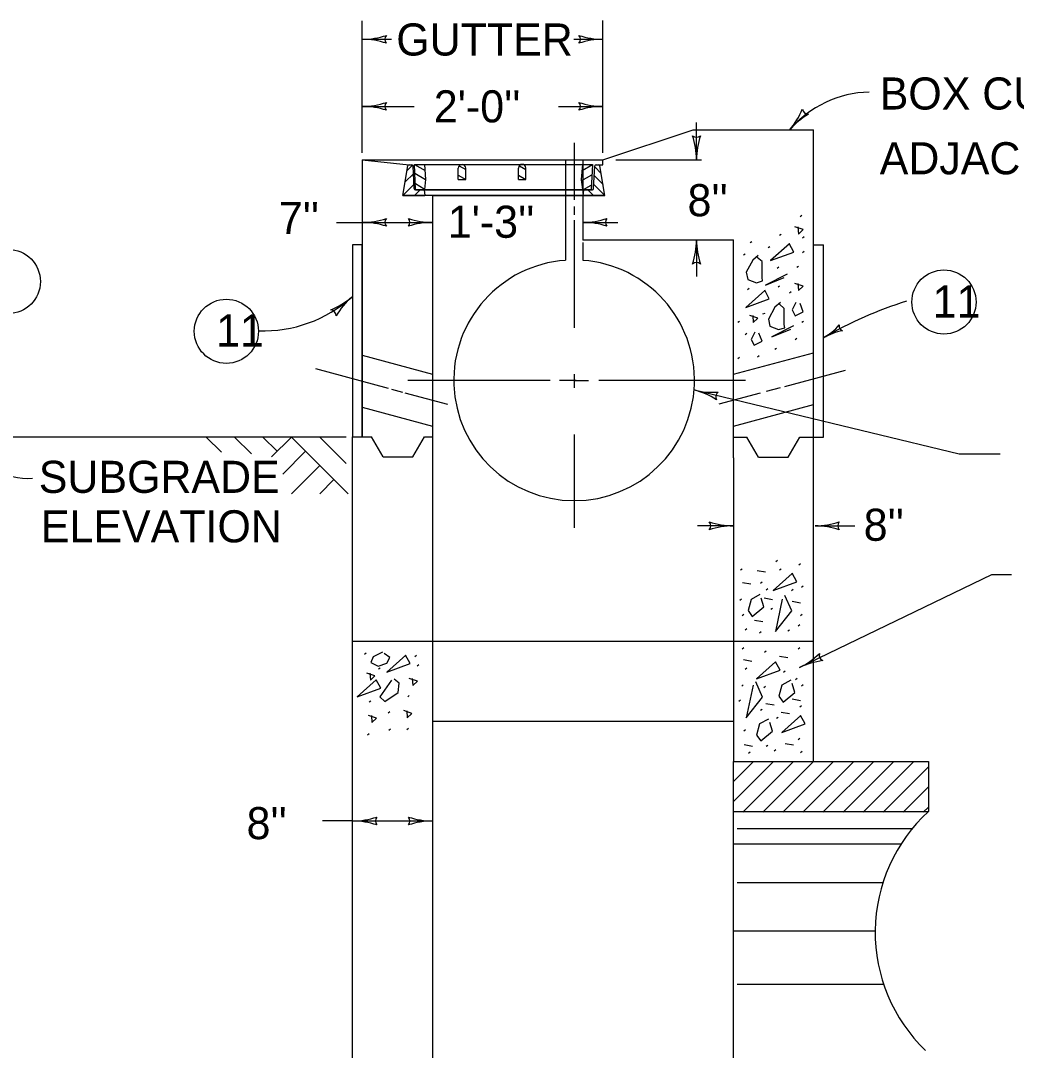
# Model space of a CAD drawing. Extents: x 997.6 to 1036.7, y 998.9 to 1022.8.
# Drawn here: x 1019.17 to 1025.38, y 1004.96 to 1011.38 of the extents above; entities that cross this region are included whole.
import ezdxf

# ---------------------------------------------------------------- set-up
doc = ezdxf.new("R2010")
doc.units = 0
for name, color, linetype in [('Level 1', 7, 'Continuous'), ('Level 2', 7, 'Continuous'), ('Level 5', 7, 'Continuous')]:
    doc.layers.add(name, color=color, linetype=linetype)

msp = doc.modelspace()

# ---------------------------------------------------------------- linework, layer by layer
at = {"layer": 'Level 1'}
for p, q in [((1021.2998, 1011.2649), (1021.4816, 1011.2649)), ((1022.6183, 1011.265), (1022.7998, 1011.265)), ((1021.2998, 1010.8472), (1021.624, 1010.8472)), ((1022.523, 1010.8472), (1022.7998, 1010.8472)), ((1023.3823, 1010.5143), (1023.3823, 1010.7466)), ((1022.7998, 1010.5143), (1023.3623, 1010.7018)), ((1023.3623, 1010.7018), (1024.1123, 1010.7018)), ((1024.1123, 1008.7434), (1024.1123, 1010.7018)), ((1022.62, 1010.6191), (1022.62, 1010.2639)), ((1021.2998, 1010.5143), (1022.7998, 1010.5143)), ((1021.2998, 1010.5143), (1021.5913, 1010.4831)), ((1021.2998, 1010.5143), (1021.2998, 1008.7871)), ((1022.5653, 1010.5143), (1022.5653, 1009.8893)), ((1022.6748, 1010.5143), (1022.6748, 1010.3042)), ((1022.7998, 1010.4831), (1022.7998, 1010.5143)), ((1021.5534, 1010.2917), (1021.5837, 1010.4765)), ((1021.5673, 1010.3758), (1021.6184, 1010.4269)), ((1021.5783, 1010.4444), (1021.6138, 1010.4801)), ((1021.5913, 1010.4831), (1021.6082, 1010.4831)), ((1021.6234, 1010.3343), (1021.616, 1010.4757)), ((1021.6244, 1010.4853), (1022.7338, 1010.4853)), ((1021.6323, 1010.329), (1021.6244, 1010.4853)), ((1021.6244, 1010.4853), (1021.6911, 1010.4468)), ((1021.6273, 1010.4303), (1021.6941, 1010.3918)), ((1021.6869, 1010.4853), (1021.6948, 1010.3915)), ((1021.8978, 1010.3912), (1021.8978, 1010.4618)), ((1021.9045, 1010.4769), (1021.9448, 1010.4537)), ((1021.9448, 1010.3912), (1021.9448, 1010.4618)), ((1022.2729, 1010.3912), (1022.2729, 1010.4621)), ((1022.279, 1010.4765), (1022.3193, 1010.4533)), ((1022.3198, 1010.3912), (1022.3198, 1010.4621)), ((1022.6713, 1010.4853), (1022.6635, 1010.3915)), ((1022.6696, 1010.4482), (1022.7338, 1010.4853)), ((1022.7338, 1010.4853), (1022.726, 1010.329)), ((1022.7415, 1010.3343), (1022.7489, 1010.4757)), ((1022.7888, 1010.4294), (1022.7486, 1010.4698)), ((1022.7568, 1010.4831), (1022.7733, 1010.4831)), ((1022.7733, 1010.4831), (1022.7998, 1010.4831)), ((1022.8113, 1010.2917), (1022.781, 1010.4765)), ((1021.6307, 1010.3659), (1021.6862, 1010.3338)), ((1021.6948, 1010.3915), (1021.6869, 1010.329)), ((1021.8978, 1010.3912), (1021.9448, 1010.3912)), ((1021.8984, 1010.4179), (1021.9448, 1010.3912)), ((1022.2729, 1010.3912), (1022.3198, 1010.3912)), ((1022.2734, 1010.4179), (1022.3198, 1010.3912)), ((1022.6635, 1010.3915), (1022.6713, 1010.329)), ((1022.6646, 1010.3828), (1022.7303, 1010.4208)), ((1022.8, 1010.3593), (1022.746, 1010.4132)), ((1021.5532, 1010.2922), (1021.6208, 1010.3598)), ((1021.6255, 1010.2918), (1021.6605, 1010.3268)), ((1021.6313, 1010.3268), (1022.7337, 1010.3268)), ((1021.6323, 1010.329), (1022.726, 1010.329)), ((1021.6863, 1010.3267), (1021.6901, 1010.2917)), ((1022.6787, 1010.3268), (1022.6748, 1010.2904)), ((1022.6781, 1010.3281), (1022.7268, 1010.3563)), ((1022.7396, 1010.2925), (1022.7057, 1010.3264)), ((1022.8113, 1010.2917), (1022.7428, 1010.3602)), ((1021.5534, 1010.2917), (1021.6901, 1010.2917)), ((1022.8113, 1010.2917), (1021.5534, 1010.2917)), ((1021.7372, 1010.2917), (1022.8113, 1010.2917)), ((1021.7373, 1010.2904), (1021.7373, 1007.5143)), ((1022.6748, 1010.2912), (1022.6748, 1010.0138)), ((1022.62, 1010.2236), (1022.62, 1010.1713)), ((1022.62, 1010.1373), (1022.62, 1009.8913)), ((1022.6748, 1010.0143), (1023.6123, 1010.0143)), ((1022.6748, 1009.9977), (1022.6748, 1009.8893)), ((1023.6123, 1008.6564), (1023.6123, 1010.0143)), ((1024.1123, 1009.9832), (1024.1733, 1009.9832)), ((1024.1733, 1008.786), (1024.1733, 1009.9832)), ((1021.2998, 1009.2957), (1021.7373, 1009.1771)), ((1021.0078, 1009.2129), (1021.4611, 1009.09)), ((1022.62, 1009.1779), (1022.62, 1009.0918)), ((1023.9326, 1009.1015), (1024.312, 1009.2023)), ((1021.4819, 1009.0843), (1021.5497, 1009.066)), ((1022.6325, 1009.1393), (1022.5291, 1009.1393)), ((1022.62, 1009.1393), (1022.7087, 1009.1393)), ((1022.7739, 1009.1394), (1023.6873, 1009.1394)), ((1023.8186, 1009.0713), (1023.9068, 1009.0947)), ((1021.566, 1009.0615), (1021.8304, 1008.9898)), ((1023.5236, 1008.9929), (1023.7813, 1009.0613)), ((1021.2998, 1008.9718), (1021.7373, 1008.8532)), ((1020.3277, 1008.7854), (1020.4217, 1008.6914)), ((1020.5043, 1008.7854), (1020.6089, 1008.6808)), ((1020.6811, 1008.7854), (1020.7695, 1008.697)), ((1020.7346, 1008.6621), (1020.8579, 1008.7854)), ((1020.8579, 1008.7854), (1021.2115, 1008.4318)), ((1021.0348, 1008.7854), (1021.1991, 1008.6212)), ((1021.2373, 1008.7868), (1021.2373, 1002.9518)), ((1021.2373, 1008.7868), (1021.3571, 1008.7868)), ((1021.4293, 1008.6618), (1021.3571, 1008.7868)), ((1021.6155, 1008.6618), (1021.6878, 1008.7868)), ((1021.6878, 1008.7868), (1021.7376, 1008.7868)), ((1022.62, 1008.8018), (1022.62, 1008.2194)), ((1023.6128, 1008.786), (1023.6964, 1008.786)), ((1023.7686, 1008.661), (1023.6964, 1008.786)), ((1023.9548, 1008.661), (1024.0271, 1008.786)), ((1024.0271, 1008.786), (1024.1123, 1008.786)), ((1024.1123, 1008.786), (1024.1733, 1008.786)), ((1020.8041, 1008.5548), (1020.9463, 1008.697)), ((1024.1123, 1008.3657), (1024.1123, 1008.7434)), ((1021.4293, 1008.6618), (1021.6155, 1008.6618)), ((1023.6123, 1008.6564), (1023.6123, 1007.0143)), ((1023.7686, 1008.661), (1023.9548, 1008.661)), ((1020.8578, 1008.4318), (1021.0347, 1008.6087)), ((1021.0347, 1008.4318), (1021.1231, 1008.5203)), ((1024.1123, 1006.7643), (1024.1123, 1008.3657)), ((1023.6123, 1008.2325), (1023.3898, 1008.2325)), ((1025.2213, 1007.9273), (1024.024, 1007.3489)), ((1025.3463, 1007.9273), (1025.2213, 1007.9273)), ((1021.2373, 1007.5143), (1024.1123, 1007.5143)), ((1021.7373, 1007.5143), (1021.7373, 1003.5143)), ((1021.7373, 1007.0143), (1023.6123, 1007.0143)), ((1023.6123, 1007.0143), (1023.6123, 1006.7643)), ((1023.6123, 1006.4518), (1023.6123, 1006.7643)), ((1023.6123, 1006.7643), (1024.3482, 1006.7643)), ((1023.6123, 1006.6393), (1023.7373, 1006.7643)), ((1023.6123, 1006.5143), (1023.8623, 1006.7643)), ((1023.6708, 1006.4478), (1023.9873, 1006.7643)), ((1023.7958, 1006.4478), (1024.1123, 1006.7643)), ((1023.9208, 1006.4478), (1024.2373, 1006.7643)), ((1024.0458, 1006.4478), (1024.3623, 1006.7643)), ((1024.1708, 1006.4478), (1024.4873, 1006.7643)), ((1024.2958, 1006.4478), (1024.6123, 1006.7643)), ((1024.3482, 1006.7643), (1024.8276, 1006.7643)), ((1024.4208, 1006.4478), (1024.7373, 1006.7643)), ((1024.5458, 1006.4478), (1024.8276, 1006.7296)), ((1024.8276, 1006.7643), (1024.8276, 1006.4518)), ((1024.6708, 1006.4478), (1024.8276, 1006.6046)), ((1023.6123, 1006.4518), (1024.3482, 1006.4518)), ((1023.6123, 1003.4518), (1023.6123, 1006.4518)), ((1024.3482, 1006.4518), (1024.8276, 1006.4518)), ((1024.7958, 1006.4478), (1024.8276, 1006.4796)), ((1024.7263, 1006.3447), (1023.6352, 1006.3447)), ((1024.3482, 1006.249), (1023.6123, 1006.249)), ((1024.657, 1006.249), (1024.3482, 1006.249)), ((1024.5434, 1006.0062), (1023.6352, 1006.0062)), ((1024.4961, 1005.706), (1023.6123, 1005.706)), ((1024.5494, 1005.3729), (1023.6352, 1005.3729))]:
    msp.add_line(p, q, dxfattribs=at)
for points in [[(1021.6858, 1010.329), (1021.687, 1010.33)], [(1024.0388, 1010.1668), (1024.0286, 1010.1591)], [(1023.911, 1010.0492), (1023.9008, 1010.0414)], [(1024.0147, 1010.0957), (1024.018, 1010.0514), (1024.0465, 1010.0789), (1023.996, 1010.096)], [(1023.7268, 1010.0032), (1023.7166, 1009.9954)], [(1023.9617, 1009.9912), (1023.8433, 1009.8858), (1023.9899, 1009.9391), (1023.9609, 1009.9926)], [(1024.0543, 1010.0338), (1024.044, 1010.0261)], [(1023.6859, 1009.9264), (1023.6757, 1009.9187)], [(1023.7677, 1009.9171), (1023.7329, 1009.8878), (1023.6929, 1009.8129), (1023.7021, 1009.7683), (1023.7563, 1009.7479), (1023.7944, 1009.7588), (1023.7918, 1009.7794), (1023.7915, 1009.8791), (1023.7613, 1009.9059)], [(1023.8394, 1009.9725), (1023.8292, 1009.9648)], [(1024.0543, 1009.9418), (1024.044, 1009.934)], [(1022.62, 1009.8893), (1022.62, 1009.4664)], [(1024.0184, 1009.8498), (1024.0082, 1009.842)], [(1023.9469, 1009.8004), (1023.8118, 1009.7335), (1023.9288, 1009.7807)], [(1023.8957, 1009.8446), (1023.8854, 1009.8368)], [(1023.9008, 1009.7269), (1023.8905, 1009.7192)], [(1024.0147, 1009.7428), (1024.018, 1009.6985), (1024.0465, 1009.726), (1023.996, 1009.7431)], [(1023.8082, 1009.6997), (1023.6898, 1009.5943), (1023.8364, 1009.6476), (1023.8074, 1009.7011)], [(1023.7115, 1009.7116), (1023.7013, 1009.7038)], [(1023.9723, 1009.6912), (1023.9621, 1009.6834)], [(1023.9058, 1009.6255), (1023.871, 1009.5962), (1023.831, 1009.5213), (1023.8402, 1009.4768), (1023.8944, 1009.4563), (1023.9325, 1009.4673), (1023.9298, 1009.4878), (1023.9296, 1009.5875), (1023.8993, 1009.6143)], [(1024.0023, 1009.6241), (1023.9785, 1009.5789), (1023.9979, 1009.5421), (1024.048, 1009.5673), (1024.0278, 1009.6185)], [(1023.7333, 1009.5433), (1023.7367, 1009.499), (1023.7652, 1009.5265), (1023.7147, 1009.5436)], [(1023.8078, 1009.5558), (1023.793, 1009.5527)], [(1023.6501, 1009.507), (1023.6398, 1009.4993)], [(1023.9878, 1009.4783), (1023.8528, 1009.4113), (1023.9697, 1009.4585)], [(1024.0491, 1009.507), (1024.0388, 1009.4993)], [(1023.6962, 1009.4303), (1023.6859, 1009.4225)], [(1023.7465, 1009.4399), (1023.7228, 1009.3948), (1023.7422, 1009.3579), (1023.7923, 1009.3832), (1023.772, 1009.4343)], [(1024.0082, 1009.3996), (1023.9979, 1009.3918)], [(1023.8803, 1009.3383), (1023.8701, 1009.3305)], [(1023.6123, 1009.1772), (1024.1123, 1009.3112)], [(1023.6501, 1009.2819), (1023.6398, 1009.2742)], [(1023.7729, 1009.2922), (1023.7627, 1009.2844)], [(1022.4708, 1009.1393), (1021.5828, 1009.1393)], [(1023.6123, 1008.8537), (1024.1123, 1008.9877)], [(1023.8879, 1008.0168), (1023.8777, 1008.009)], [(1024.0303, 1007.9954), (1024.02, 1007.9877)], [(1023.6673, 1007.9633), (1023.6571, 1007.9556)], [(1023.8128, 1007.9428), (1023.7613, 1007.9518)], [(1023.9788, 1007.9356), (1023.8603, 1007.8303), (1024.007, 1007.8835), (1023.978, 1007.9369)], [(1023.9093, 1007.9633), (1023.899, 1007.9556)], [(1023.7203, 1007.8681), (1023.6688, 1007.8772)], [(1023.7918, 1007.8815), (1023.7816, 1007.8738)], [(1023.7773, 1007.8034), (1023.7225, 1007.7736), (1023.7038, 1007.7037), (1023.7303, 1007.6673), (1023.8027, 1007.7275), (1023.7858, 1007.7824)], [(1023.8274, 1007.8388), (1023.8172, 1007.8311)], [(1023.9168, 1007.7757), (1023.8744, 1007.5738), (1023.9757, 1007.7024), (1023.9333, 1007.7982)], [(1023.984, 1007.8353), (1023.9738, 1007.8275)], [(1024.048, 1007.8566), (1024.0378, 1007.8488)], [(1023.6638, 1007.7748), (1023.6535, 1007.767)], [(1023.8555, 1007.772), (1023.804, 1007.7811)], [(1024.0299, 1007.7507), (1023.9784, 1007.7598)], [(1023.678, 1007.6787), (1023.6678, 1007.6709)], [(1023.8559, 1007.7178), (1023.8457, 1007.7101)], [(1024.0409, 1007.6787), (1024.0307, 1007.6709)], [(1023.7951, 1007.6333), (1023.7436, 1007.6423)], [(1024.0267, 1007.6147), (1024.0164, 1007.6069)], [(1023.6958, 1007.5898), (1023.6855, 1007.582)], [(1023.7848, 1007.572), (1023.7745, 1007.5643)], [(1023.9627, 1007.5827), (1023.9524, 1007.5749)], [(1023.678, 1007.4723), (1023.6678, 1007.4646)], [(1024.0267, 1007.4723), (1024.0164, 1007.4646)], [(1021.3238, 1007.439), (1021.3136, 1007.4313)], [(1021.4248, 1007.4453), (1021.3685, 1007.4148), (1021.3534, 1007.3801), (1021.3978, 1007.3577), (1021.4533, 1007.3768), (1021.4706, 1007.4108), (1021.4368, 1007.4374)], [(1021.5703, 1007.4258), (1021.4519, 1007.3204), (1021.5986, 1007.3737), (1021.5696, 1007.4272)], [(1021.6369, 1007.4243), (1021.6267, 1007.4165)], [(1023.8168, 1007.451), (1023.8065, 1007.4433)], [(1023.9516, 1007.4091), (1023.9001, 1007.4182)], [(1021.4119, 1007.346), (1021.4017, 1007.3383)], [(1021.6516, 1007.3656), (1021.6413, 1007.3578)], [(1023.7274, 1007.3877), (1023.6759, 1007.3968)], [(1023.6958, 1007.3443), (1023.6855, 1007.3365)], [(1023.8755, 1007.3841), (1023.7571, 1007.2788), (1023.9038, 1007.332), (1023.8748, 1007.3854)], [(1021.3469, 1007.3138), (1021.3503, 1007.2696), (1021.3788, 1007.2972), (1021.3283, 1007.3142)], [(1021.6114, 1007.2807), (1021.6148, 1007.2364), (1021.6433, 1007.2639), (1021.5928, 1007.281)], [(1023.9342, 1007.3264), (1023.9239, 1007.3187)], [(1024.0089, 1007.2802), (1023.9987, 1007.2724)], [(1021.3864, 1007.2721), (1021.268, 1007.1668), (1021.4147, 1007.22), (1021.3857, 1007.2735)], [(1021.482, 1007.2697), (1021.41, 1007.1671), (1021.4405, 1007.1367), (1021.5238, 1007.194), (1021.5297, 1007.251), (1021.4988, 1007.2757)], [(1023.6744, 1007.2411), (1023.6642, 1007.2333)], [(1023.7353, 1007.2383), (1023.693, 1007.0364), (1023.7943, 1007.1651), (1023.7519, 1007.2608)], [(1023.8132, 1007.2304), (1023.8029, 1007.2227)], [(1023.9695, 1007.2697), (1023.9147, 1007.2398), (1023.8959, 1007.1699), (1023.9225, 1007.1335), (1023.9948, 1007.1938), (1023.9779, 1007.2487)], [(1024.048, 1007.2411), (1024.0378, 1007.2333)], [(1021.5929, 1007.1748), (1021.5827, 1007.167)], [(1024.0299, 1007.1422), (1023.9784, 1007.1513)], [(1021.3532, 1007.1405), (1021.3429, 1007.1328)], [(1023.6566, 1007.145), (1023.6463, 1007.1373)], [(1023.7918, 1007.0881), (1023.7816, 1007.0803)], [(1023.8662, 1007.1138), (1023.8147, 1007.1228)], [(1024.0373, 1007.1094), (1024.0271, 1007.1017)], [(1021.357, 1007.0507), (1021.3603, 1007.0064), (1021.3888, 1007.0339), (1021.3383, 1007.051)], [(1021.4706, 1007.072), (1021.4603, 1007.0643)], [(1021.5772, 1007.08), (1021.5805, 1007.0358), (1021.609, 1007.0633), (1021.5585, 1007.0803)], [(1023.8308, 1007.0278), (1023.7759, 1006.9979), (1023.7572, 1006.928), (1023.7838, 1006.8916), (1023.8561, 1006.9518), (1023.8392, 1007.0068)], [(1023.8915, 1007.0383), (1023.8813, 1007.0305)], [(1023.9623, 1007.0603), (1023.9108, 1007.0694)], [(1024.0321, 1007.0496), (1023.9137, 1006.9443), (1024.0603, 1006.9975), (1024.0313, 1007.0509)], [(1021.4755, 1006.9644), (1021.4653, 1006.9567)], [(1021.588, 1006.9693), (1021.5778, 1006.9615)], [(1023.6887, 1006.9599), (1023.6784, 1006.9522)], [(1021.3434, 1006.935), (1021.3332, 1006.9273)], [(1024.0267, 1006.9066), (1024.0164, 1006.8988)], [(1023.731, 1006.8575), (1023.6795, 1006.8666)], [(1023.8274, 1006.8639), (1023.8172, 1006.8562)], [(1023.8773, 1006.8354), (1023.867, 1006.8277)], [(1023.9872, 1006.8647), (1023.9357, 1006.8738)], [(1023.7171, 1006.8212), (1023.7068, 1006.8134)], [(1024.0409, 1006.8248), (1024.0307, 1006.817)]]:
    msp.add_lwpolyline(points, dxfattribs=at)
for centre in [(1019.0941, 1009.7551), (1024.9245, 1009.6276), (1020.4529, 1009.4451)]:
    msp.add_circle(centre, 0.2, dxfattribs=at)
for centre, radius, start, end in [((1021.2998, 1011.7337), 0.4688, 269.98778, 270), ((1021.2998, 1011.7337), 0.4688, 270, 288.66878), ((1021.2998, 1010.7962), 0.4688, 71.34716, 89.99389), ((1021.478, 1011.2649), 0.0375, 138.7746, 220.89129), ((1022.6215, 1011.265), 0.0375, 318.7746, 40.89129), ((1022.7998, 1010.7963), 0.4687, 90, 108.66878), ((1022.7998, 1011.7337), 0.4687, 251.34716, 269.99389), ((1022.7998, 1010.7963), 0.4687, 89.98778, 90), ((1024.4736, 1010.266), 0.6701, 91.20523, 139.60039), ((1021.2998, 1011.3159), 0.4688, 269.98778, 270), ((1021.2998, 1011.3159), 0.4688, 270, 288.66878), ((1021.2998, 1010.3784), 0.4688, 71.34716, 89.99389), ((1021.478, 1010.8471), 0.0375, 138.7746, 220.89129), ((1022.6215, 1010.8472), 0.0375, 318.7746, 40.89129), ((1022.7998, 1010.3784), 0.4687, 90, 108.66878), ((1022.7998, 1011.3159), 0.4687, 251.34716, 269.99389), ((1022.7998, 1010.3784), 0.4687, 89.98778, 90), ((1023.6073, 1011.0054), 0.4687, 319.39871, 338.06749), ((1024.0793, 1010.8356), 0.0375, 188.1733, 270.29), ((1024.3192, 1010.3953), 0.4687, 120.74586, 139.39259), ((1023.6073, 1011.0054), 0.4687, 319.38648, 319.39871), ((1023.3823, 1010.6926), 0.0375, 228.7746, 310.89129), ((1022.9135, 1010.5143), 0.4687, 0, 18.66878), ((1023.851, 1010.5143), 0.4687, 161.34716, 179.99389), ((1022.9135, 1010.5143), 0.4687, 359.98778, 0), ((1021.5913, 1010.4752), 0.00781, 90, 170.70769), ((1021.6082, 1010.4752), 0.00781, 2.99678, 90), ((1021.9213, 1010.4618), 0.0234, 0, 180), ((1022.2963, 1010.4621), 0.0234, 0, 180), ((1022.7567, 1010.4752), 0.00781, 90, 176.99805), ((1022.7732, 1010.4752), 0.00781, 9.29828, 90), ((1021.6312, 1010.3347), 0.00781, 183.00521, 270), ((1022.7337, 1010.3347), 0.00781, 270, 356.99479), ((1022.62, 1009.1393), 0.75, 94.16931, 85.82435), ((1020.687, 1010.2656), 0.8175, 267.72858, 312.00857), ((1020.9275, 1010.0128), 0.4687, 292.18752, 310.83425), ((1021.5406, 1009.3035), 0.4687, 130.84036, 149.50914), ((1021.5406, 1009.3035), 0.4687, 130.82813, 130.84036), ((1025.4407, 1007.2322), 2.5146, 107.33154, 120.24718), ((1021.0992, 1009.5416), 0.0375, 359.61496, 81.73165), ((1023.9802, 1009.7428), 0.39, 299.80375, 318.47254), ((1024.3027, 1009.4781), 0.0312, 168.57835, 250.69504), ((1023.9802, 1009.7428), 0.39, 299.79153, 299.80375), ((1024.3678, 1009.066), 0.39, 101.15091, 119.79764), ((1023.2505, 1008.6255), 0.4688, 75.5746, 75.58682), ((1023.2505, 1008.6255), 0.4688, 56.90582, 75.5746), ((1023.484, 1009.5335), 0.4688, 255.58071, 274.22744), ((1023.5399, 1009.0351), 0.0375, 124.68331, 206.8), ((1023.434, 1008.2326), 0.0375, 318.7746, 40.89129), ((1023.6123, 1008.7012), 0.4688, 251.34716, 269.99389), ((1024.1221, 1008.7012), 0.4688, 270, 288.66878), ((1024.3003, 1008.2324), 0.0375, 138.7746, 220.89129), ((1023.6123, 1007.7638), 0.4688, 90, 108.66878), ((1023.6123, 1007.7638), 0.4688, 89.98778, 90), ((1024.1221, 1008.7012), 0.4688, 269.98778, 270), ((1024.1221, 1007.7638), 0.4688, 71.34716, 89.99389), ((1023.8201, 1007.771), 0.4688, 295.78617, 314.45495), ((1024.1845, 1007.4264), 0.0375, 164.56076, 246.67746), ((1023.8201, 1007.771), 0.4688, 295.77394, 295.78617), ((1024.2279, 1006.9268), 0.4688, 97.13333, 115.78006), ((1025.5168, 1005.6988), 1.0208, 132.473, 226.15641)]:
    msp.add_arc(centre, radius, start, end, dxfattribs=at)
at = {"layer": 'Level 2'}
for p, q in [((1023.3683, 1009.0796), (1025.0202, 1008.6808)), ((1025.0202, 1008.6808), (1025.2759, 1008.6808))]:
    msp.add_line(p, q, dxfattribs=at)
at = {"layer": 'Level 5'}
for p, q in [((1021.2998, 1010.5577), (1021.2998, 1011.3792)), ((1022.7998, 1010.5577), (1022.7998, 1011.3817)), ((1022.8793, 1010.5143), (1023.4134, 1010.5143)), ((1021.1392, 1010.124), (1021.3002, 1010.124)), ((1021.3002, 1010.124), (1021.7373, 1010.124)), ((1022.6748, 1010.124), (1022.8929, 1010.124)), ((1023.3823, 1010.0143), (1023.3823, 1009.7863)), ((1017.4284, 1008.7868), (1020.9332, 1008.7868)), ((1020.9332, 1008.7868), (1021.1996, 1008.7868)), ((1024.1221, 1008.2325), (1024.3695, 1008.2325)), ((1021.2404, 1006.3926), (1021.051, 1006.3926)), ((1021.2404, 1006.3926), (1021.7376, 1006.3926))]:
    msp.add_line(p, q, dxfattribs=at)
msp.add_lwpolyline([(1021.2388, 1009.9839), (1021.2388, 1008.7871), (1021.2998, 1008.7871), (1021.2998, 1009.9839)], close=True, dxfattribs=at)
for centre, radius, start, end in [((1021.3002, 1010.5927), 0.4688, 269.98778, 270), ((1021.3002, 1010.5927), 0.4688, 269.98778, 270), ((1021.3002, 1010.5927), 0.4688, 270, 288.66878), ((1021.3002, 1010.5927), 0.4688, 270, 288.66878), ((1021.3002, 1009.6553), 0.4688, 71.34716, 89.99389), ((1021.3002, 1009.6553), 0.4688, 71.34716, 89.99389), ((1021.4784, 1010.124), 0.0375, 138.7746, 220.89129), ((1021.4784, 1010.124), 0.0375, 138.7746, 220.89129), ((1021.559, 1010.1241), 0.0375, 318.7746, 40.89129), ((1021.7373, 1009.6553), 0.4688, 90, 108.66878), ((1021.7373, 1010.5927), 0.4688, 251.34716, 269.99389), ((1021.7373, 1009.6553), 0.4688, 89.98778, 90), ((1022.6748, 1010.5927), 0.4687, 269.98778, 270), ((1022.6748, 1010.5927), 0.4687, 270, 288.66878), ((1022.6748, 1009.6553), 0.4687, 71.34716, 89.99389), ((1022.853, 1010.124), 0.0375, 138.7746, 220.89129), ((1022.9135, 1010.0143), 0.4687, 341.34716, 359.99389), ((1023.851, 1010.0143), 0.4687, 179.98778, 180), ((1023.851, 1010.0143), 0.4687, 180, 198.66878), ((1023.3822, 1009.8361), 0.0375, 48.7746, 130.89129), ((1019.2142, 1008.8929), 0.3653, 197.07234, 274.93595), ((1021.2404, 1006.8613), 0.4687, 269.98778, 270), ((1021.2404, 1006.8613), 0.4687, 270, 288.66878), ((1021.2404, 1005.9238), 0.4687, 71.34716, 89.99389), ((1021.4187, 1006.3925), 0.0375, 138.7746, 220.89129), ((1021.5593, 1006.3926), 0.0375, 318.7746, 40.89129), ((1021.7376, 1005.9238), 0.4687, 90, 108.66878), ((1021.7376, 1006.8613), 0.4687, 251.34716, 269.99389), ((1021.7376, 1005.9238), 0.4687, 89.98778, 90)]:
    msp.add_arc(centre, radius, start, end, dxfattribs=at)

# ---------------------------------------------------------------- texts
at = {"layer": 'Level 1'}
for s, p in [('GUTTER', (1021.5118, 1011.1639)), ('BOX CURB TO MATCH', (1024.5243, 1010.8273)), ("2'-0''", (1021.7458, 1010.7472)), ('ADJACENT CURB', (1024.5243, 1010.4236)), ("8''", (1023.3268, 1010.1621)), ("7''", (1020.7797, 1010.0513)), ("1'-3''", (1021.8328, 1010.0279)), ('11', (1024.8545, 1009.5306)), ('11', (1020.3888, 1009.35)), ('SUBGRADE', (1019.284, 1008.4378)), ('ELEVATION', (1019.2973, 1008.1293)), ("8''", (1024.4246, 1008.1392)), ("8''", (1020.5788, 1006.2793))]:
    msp.add_text(s, height=0.2, dxfattribs=at).set_placement(p)

doc.saveas('drawing.dxf')
